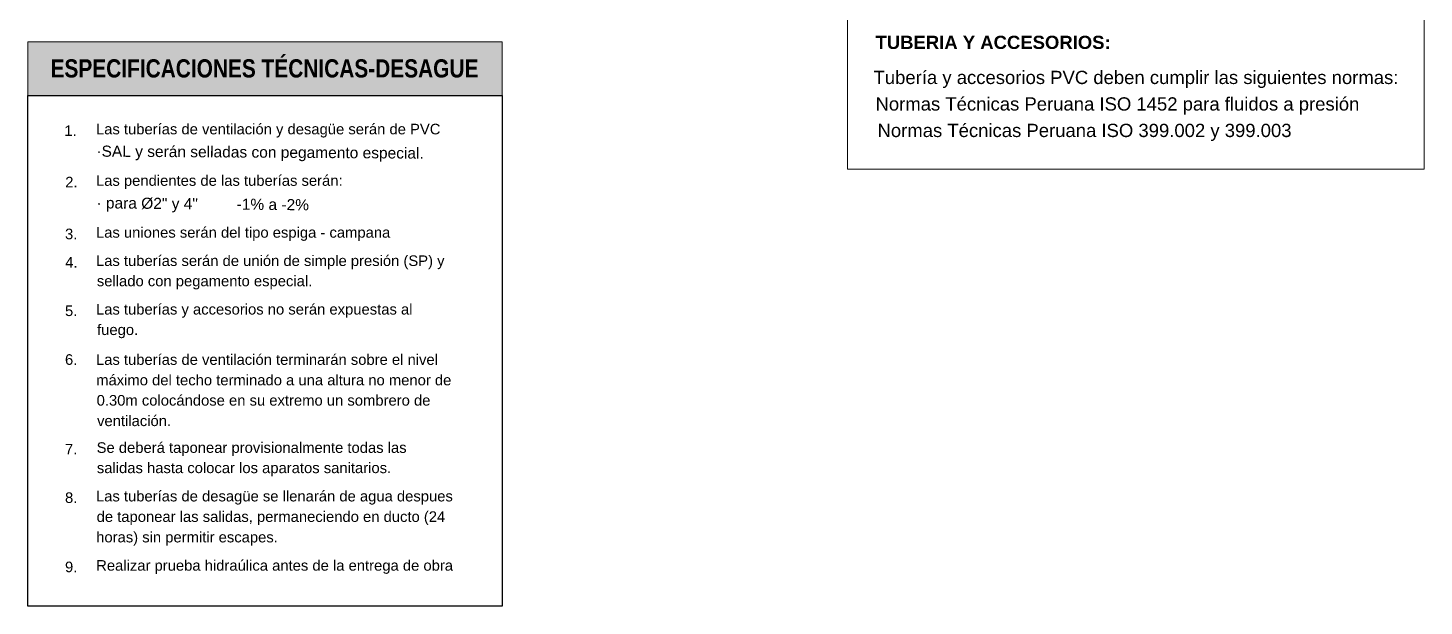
# Model space of a CAD drawing. Header units: metres. Extents: x 0 to 1935, y 0 to 1529.
# Drawn here: x 1879.67 to 1886.31, y 1466.91 to 1469.66 of the extents above; entities that cross this region are included whole.
import ezdxf

# ---------------------------------------------------------------- set-up
doc = ezdxf.new("R2010")
doc.units = ezdxf.units.M
doc.header["$LTSCALE"] = 0.005
doc.layers.add('-Textos', color=7, linetype='Continuous', lineweight=20)
doc.layers.add('PDF_Geometry', color=9, linetype='Continuous', true_color=0x808080)
doc.layers.add('PDF_Text', color=7, linetype='Continuous')
doc.styles.add('-Arial Narrow', font='ARIALN.TTF')
doc.styles.add('PDF Arial-BoldMT', font='arial.ttf')
doc.styles.add('PDF ArialMT', font='arial.ttf')
doc.styles.add('PDF SymbolMT', font='arial.ttf')

msp = doc.modelspace()

# ---------------------------------------------------------------- hatches: boundary and pattern name
at = {"layer": '-Textos'}
h = msp.add_hatch(color=144, dxfattribs=at)
h.dxf.hatch_style = 1
h.paths.add_polyline_path([(1881.93017, 1469.33823), (1881.93017, 1469.59241), (1879.67435, 1469.59241), (1879.67435, 1469.33823)])

# ---------------------------------------------------------------- linework, layer by layer
msp.add_lwpolyline([(1883.57226, 1473.5491), (1886.3142, 1473.5491), (1886.3142, 1468.98768), (1883.57226, 1468.98768)], close=True, dxfattribs=at)
at = {"layer": 'PDF_Geometry', "color": 7, "lineweight": 9}
for p, q in [((1881.93017, 1469.59241), (1879.67435, 1469.59241)), ((1879.67435, 1469.59241), (1879.67435, 1469.33823)), ((1881.93017, 1469.33823), (1881.93017, 1469.59241))]:
    msp.add_line(p, q, dxfattribs=at)
at = {"layer": 'PDF_Geometry', "color": 7, "lineweight": 25}
msp.add_lwpolyline([(1881.93017, 1466.90978), (1879.67435, 1466.90978), (1879.67435, 1469.33823), (1881.93017, 1469.33823)], close=True, dxfattribs=at)

# ---------------------------------------------------------------- texts
at = {"layer": '-Textos', "insert": (1880.7993, 1469.46595), "char_height": 0.086672, "width": 2.8674697, "attachment_point": 5, "style": '-Arial Narrow'}
msp.add_mtext('\\pxqc;{\\fArial Narrow|b1|i0|c0|p34;ESPECIFICACIONES TÉCNICAS-DESAGUE}', dxfattribs=at)
at = {"layer": 'PDF_Text', "color": 18, "true_color": 0x000000, "char_height": 0.0629221, "attachment_point": 4, "style": 'PDF ArialMT'}
for s, insert in [('{\\fArial|b1|i0|c0|p34;TUBERIA Y ACCESORIOS:}', (1883.70537, 1469.58989)), ('Tubería y accesorios PVC deben cumplir las siguientes normas:', (1883.69584, 1469.41408)), ('Normas Técnicas Peruana ISO 1452 para fluidos a presión', (1883.70537, 1469.28805)), ('Normas Técnicas Peruana ISO 399.002 y 399.003', (1883.71491, 1469.16201))]:
    msp.add_mtext(s, dxfattribs=dict(at, insert=insert))
at = {"layer": 'PDF_Text', "char_height": 0.050355, "attachment_point": 4, "style": 'PDF Arial-BoldMT'}
for s, insert in [('Las tuberías de ventilación y desagüe serán de PVC', (1879.99794, 1469.17043)), ('1.', (1879.84755, 1469.17043)), ('2.', (1879.85179, 1468.92578)), ('Las pendientes de las tuberías serán:', (1879.99794, 1468.92578)), ('3.', (1879.85073, 1468.67901)), ('Las uniones serán del tipo espiga - campana', (1879.99794, 1468.67901)), ('4.', (1879.85179, 1468.5445)), ('Las tuberías serán de unión de simple presión (SP) y', (1879.99794, 1468.5445)), ('sellado con pegamento especial.', (1880.00218, 1468.44812)), ('5.', (1879.85073, 1468.31361)), ('Las tuberías y accesorios no serán expuestas al', (1879.99794, 1468.31361)), ('fuego.', (1880.00324, 1468.21617)), ('6.', (1879.85073, 1468.08166)), ('Las tuberías de ventilación terminarán sobre el nivel', (1879.99794, 1468.08166)), ('máximo del techo terminado a una altura no menor de', (1879.999, 1467.98423)), ('0.30m colocándose en su extremo un sombrero de', (1880.00112, 1467.88785)), ('ventilación.', (1880.00324, 1467.79041)), ('7.', (1879.85073, 1467.6559)), ('Se deberá taponear provisionalmente todas las', (1880.00112, 1467.6559)), ('salidas hasta colocar los aparatos sanitarios.', (1880.00218, 1467.55952)), ('8.', (1879.85073, 1467.42501)), ('Las tuberías de desagüe se llenarán de agua despues', (1879.99794, 1467.42501)), ('de taponear las salidas, permaneciendo en ducto (24', (1880.00112, 1467.32757)), ('horas) sin permitir escapes.', (1879.999, 1467.23014)), ('9.', (1879.85073, 1467.09563)), ('Realizar prueba hidraúlica antes de la entrega de obra', (1879.999, 1467.09563))]:
    msp.add_mtext(s, dxfattribs=dict(at, insert=insert))
at = {"layer": 'PDF_Text', "char_height": 0.0527662, "attachment_point": 4, "style": 'PDF SymbolMT'}
for s, insert, rotation in [('·SAL y serán selladas con pegamento especial.', (1880.00006, 1469.06527), 359.647271), ('· para Ø2" y 4"         -1% a -2%', (1880.00006, 1468.81956), 359.454264)]:
    msp.add_mtext(s, dxfattribs=dict(at, insert=insert, rotation=rotation))

doc.saveas('drawing.dxf')
